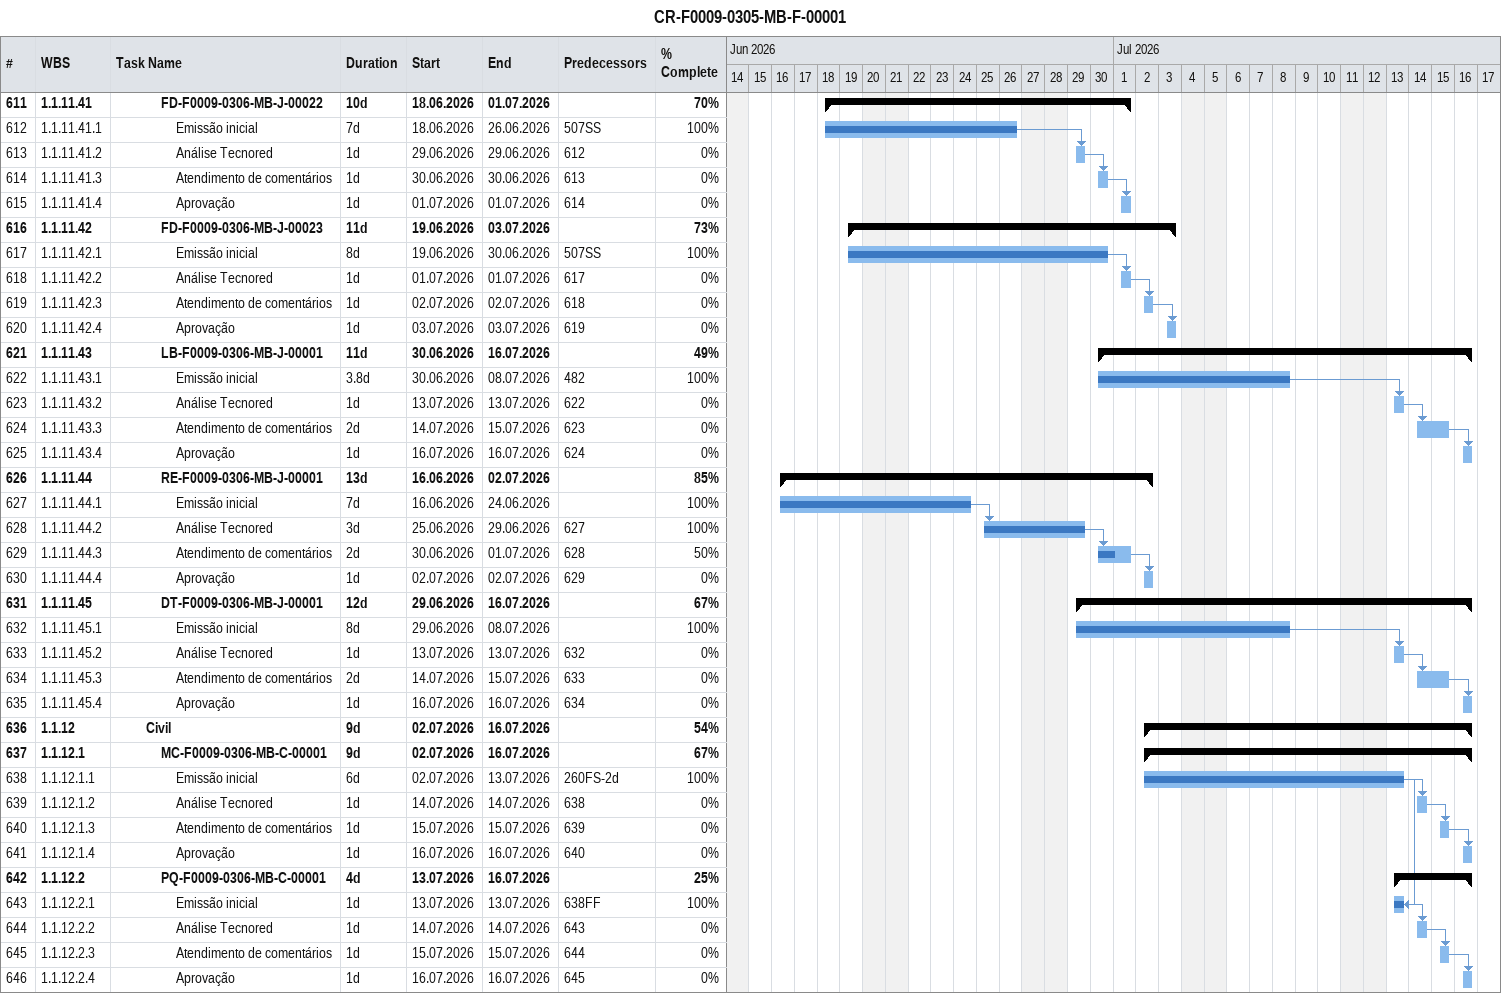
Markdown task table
CR-F0009-0305-MB-F-00001

| ID | WBS | Task | Duration | Start | Finish | Predecessors | % complete |
|---|---|---|---|---|---|---|---|
| 611 | 1.1.11.41 | **FD-F0009-0306-MB-J-00022** | 10d | 2026-06-18 | 2026-07-01 |  | 70 |
| 612 | 1.1.11.41.1 | Emissão inicial | 7d | 2026-06-18 | 2026-06-26 | 507SS | 100 |
| 613 | 1.1.11.41.2 | Análise Tecnored | 1d | 2026-06-29 | 2026-06-29 | 612 | 0 |
| 614 | 1.1.11.41.3 | Atendimento de comentários | 1d | 2026-06-30 | 2026-06-30 | 613 | 0 |
| 615 | 1.1.11.41.4 | Aprovação | 1d | 2026-07-01 | 2026-07-01 | 614 | 0 |
| 616 | 1.1.11.42 | **FD-F0009-0306-MB-J-00023** | 11d | 2026-06-19 | 2026-07-03 |  | 73 |
| 617 | 1.1.11.42.1 | Emissão inicial | 8d | 2026-06-19 | 2026-06-30 | 507SS | 100 |
| 618 | 1.1.11.42.2 | Análise Tecnored | 1d | 2026-07-01 | 2026-07-01 | 617 | 0 |
| 619 | 1.1.11.42.3 | Atendimento de comentários | 1d | 2026-07-02 | 2026-07-02 | 618 | 0 |
| 620 | 1.1.11.42.4 | Aprovação | 1d | 2026-07-03 | 2026-07-03 | 619 | 0 |
| 621 | 1.1.11.43 | **LB-F0009-0306-MB-J-00001** | 11d | 2026-06-30 | 2026-07-16 |  | 49 |
| 622 | 1.1.11.43.1 | Emissão inicial | 3.8d | 2026-06-30 | 2026-07-08 | 482 | 100 |
| 623 | 1.1.11.43.2 | Análise Tecnored | 1d | 2026-07-13 | 2026-07-13 | 622 | 0 |
| 624 | 1.1.11.43.3 | Atendimento de comentários | 2d | 2026-07-14 | 2026-07-15 | 623 | 0 |
| 625 | 1.1.11.43.4 | Aprovação | 1d | 2026-07-16 | 2026-07-16 | 624 | 0 |
| 626 | 1.1.11.44 | **RE-F0009-0306-MB-J-00001** | 13d | 2026-06-16 | 2026-07-02 |  | 85 |
| 627 | 1.1.11.44.1 | Emissão inicial | 7d | 2026-06-16 | 2026-06-24 |  | 100 |
| 628 | 1.1.11.44.2 | Análise Tecnored | 3d | 2026-06-25 | 2026-06-29 | 627 | 100 |
| 629 | 1.1.11.44.3 | Atendimento de comentários | 2d | 2026-06-30 | 2026-07-01 | 628 | 50 |
| 630 | 1.1.11.44.4 | Aprovação | 1d | 2026-07-02 | 2026-07-02 | 629 | 0 |
| 631 | 1.1.11.45 | **DT-F0009-0306-MB-J-00001** | 12d | 2026-06-29 | 2026-07-16 |  | 67 |
| 632 | 1.1.11.45.1 | Emissão inicial | 8d | 2026-06-29 | 2026-07-08 |  | 100 |
| 633 | 1.1.11.45.2 | Análise Tecnored | 1d | 2026-07-13 | 2026-07-13 | 632 | 0 |
| 634 | 1.1.11.45.3 | Atendimento de comentários | 2d | 2026-07-14 | 2026-07-15 | 633 | 0 |
| 635 | 1.1.11.45.4 | Aprovação | 1d | 2026-07-16 | 2026-07-16 | 634 | 0 |
| 636 | 1.1.12 | **Civil** | 9d | 2026-07-02 | 2026-07-16 |  | 54 |
| 637 | 1.1.12.1 | **MC-F0009-0306-MB-C-00001** | 9d | 2026-07-02 | 2026-07-16 |  | 67 |
| 638 | 1.1.12.1.1 | Emissão inicial | 6d | 2026-07-02 | 2026-07-13 | 260FS-2d | 100 |
| 639 | 1.1.12.1.2 | Análise Tecnored | 1d | 2026-07-14 | 2026-07-14 | 638 | 0 |
| 640 | 1.1.12.1.3 | Atendimento de comentários | 1d | 2026-07-15 | 2026-07-15 | 639 | 0 |
| 641 | 1.1.12.1.4 | Aprovação | 1d | 2026-07-16 | 2026-07-16 | 640 | 0 |
| 642 | 1.1.12.2 | **PQ-F0009-0306-MB-C-00001** | 4d | 2026-07-13 | 2026-07-16 |  | 25 |
| 643 | 1.1.12.2.1 | Emissão inicial | 1d | 2026-07-13 | 2026-07-13 | 638FF | 100 |
| 644 | 1.1.12.2.2 | Análise Tecnored | 1d | 2026-07-14 | 2026-07-14 | 643 | 0 |
| 645 | 1.1.12.2.3 | Atendimento de comentários | 1d | 2026-07-15 | 2026-07-15 | 644 | 0 |
| 646 | 1.1.12.2.4 | Aprovação | 1d | 2026-07-16 | 2026-07-16 | 645 | 0 |
